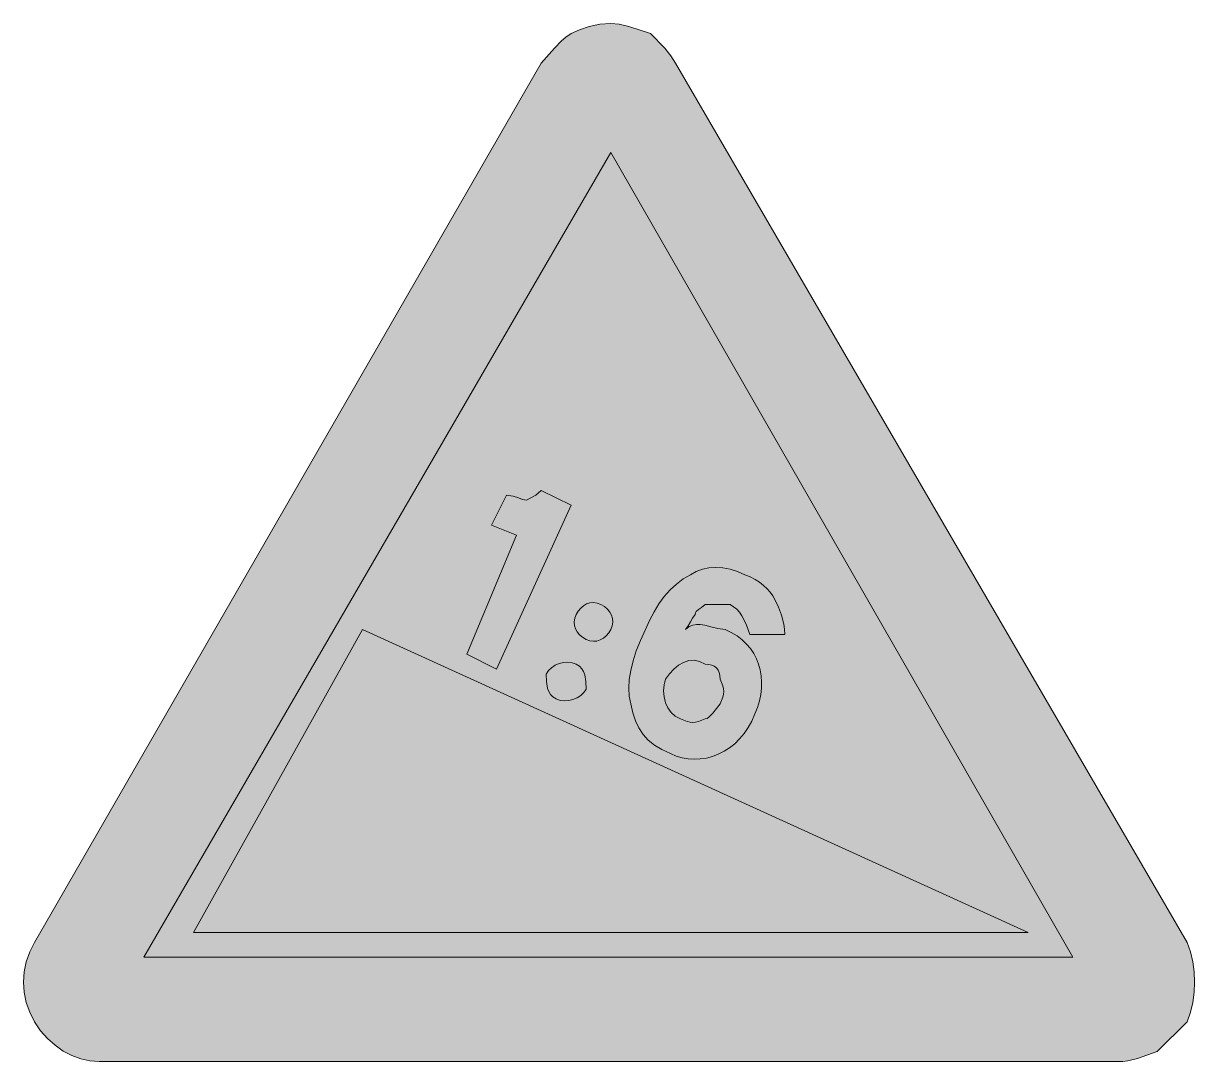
# Model space of a CAD drawing. Header units: metres. Extents: x 142 to 424, y 10 to 261.
import ezdxf

# ---------------------------------------------------------------- set-up
doc = ezdxf.new("R2010")
doc.units = ezdxf.units.M
for name, color, linetype, true_color in [('FILL_BLACK_000000', 7, 'Continuous', 0x000000), ('FILL_RED_FF0000', 7, 'Continuous', 0xff0000), ('FILL_WHITE_FFFFFF', 7, 'Continuous', 0xffffff)]:
    doc.layers.add(name, color=color, linetype=linetype, true_color=true_color)

msp = doc.modelspace()

# ---------------------------------------------------------------- hatches: boundary and pattern name
at = {"layer": 'FILL_BLACK_000000', "true_color": 0x000000}
h = msp.add_hatch(color=7, dxfattribs=at)
h.dxf.hatch_style = 1
h.paths.add_polyline_path([(255.87, 104.88), (248.67, 108.48), (260.67, 137.28), (254.67, 139.68), (258.27, 146.88), (259.86, 146.69), (261.12, 146.28), (262.15, 145.87), (263.07, 145.68), (265.32, 146.88), (266.67, 148.08), (273.87, 144.48), (255.87, 104.88)])
h = msp.add_hatch(color=7, dxfattribs=at)
h.dxf.hatch_style = 1
h.paths.add_polyline_path([(316.66, 90.76), (315.67, 89.32), (314.58, 88.02), (313.39, 86.87), (312.13, 85.87), (310.8, 85.03), (309.42, 84.33), (307.99, 83.79), (306.54, 83.4), (305.07, 83.18), (303.59, 83.11), (302.12, 83.21), (300.67, 83.47), (299.25, 83.89), (297.87, 84.48), (295.78, 85.44), (294.01, 86.52), (292.51, 87.75), (291.27, 89.13), (290.25, 90.68), (289.43, 92.41), (288.78, 94.34), (288.27, 96.48), (287.93, 98.34), (287.82, 100.31), (287.93, 102.39), (288.27, 104.58), (288.83, 106.89), (289.62, 109.31), (290.63, 111.84), (291.87, 114.48), (292.83, 116.67), (293.9, 118.74), (295.08, 120.66), (296.37, 122.43), (297.78, 124.03), (299.3, 125.45), (300.93, 126.67), (302.67, 127.68), (304.07, 128.47), (305.58, 129.03), (307.16, 129.37), (308.82, 129.48), (310.53, 129.37), (312.29, 129.03), (314.07, 128.47), (315.87, 127.68), (317.16, 127.18), (318.35, 126.57), (319.41, 125.89), (320.37, 125.13), (321.21, 124.32), (321.95, 123.46), (322.56, 122.58), (323.07, 121.68), (323.95, 119.86), (324.72, 117.93), (325.26, 115.77), (325.42, 114.58), (325.47, 113.28), (317.07, 113.28), (316.15, 115.76), (315.12, 117.78), (314.53, 118.62), (313.86, 119.36), (313.12, 119.97), (312.27, 120.48), (306.27, 120.48), (305.39, 119.77), (304.62, 119.28), (304.08, 118.79), (303.92, 118.48), (303.87, 118.08), (303.16, 117.18), (302.67, 116.28), (302.18, 115.38), (301.47, 114.48), (302.37, 115.17), (303.27, 115.53), (304.17, 115.66), (305.07, 115.68), (306.18, 115.49), (307.62, 115.08), (309.29, 114.67), (311.07, 114.48), (312.57, 113.75), (313.94, 112.91), (315.16, 111.98), (316.25, 110.95), (317.19, 109.85), (317.99, 108.66), (318.65, 107.4), (319.17, 106.08), (319.55, 104.7), (319.79, 103.28), (319.89, 101.81), (319.85, 100.31), (319.66, 98.77), (319.34, 97.22), (318.87, 95.65), (318.27, 94.08), (317.53, 92.35), (316.66, 90.76)])
h.paths.add_polyline_path([(303.59, 107.04), (302.28, 106.94), (301.02, 106.53), (299.81, 105.83), (298.68, 104.9), (297.62, 103.77), (296.67, 102.48), (296.33, 101.08), (296.22, 99.63), (296.33, 98.18), (296.67, 96.78), (297.23, 95.5), (298.02, 94.38), (299.03, 93.49), (300.27, 92.88), (301.88, 92.21), (302.59, 92.04), (303.27, 91.98), (303.95, 92.04), (304.66, 92.21), (306.27, 92.88), (306.72, 92.99), (307.17, 93.27), (308.07, 94.23), (309.87, 96.48), (310.55, 98.09), (310.71, 98.8), (310.77, 99.48), (310.71, 100.16), (310.55, 100.87), (309.87, 102.48), (309.81, 103.32), (309.65, 104.06), (309.36, 104.67), (308.97, 105.18), (308.46, 105.57), (307.85, 105.86), (307.11, 106.02), (306.27, 106.08), (304.92, 106.76), (303.59, 107.04)], flags=16)
h = msp.add_hatch(color=7, dxfattribs=at)
h.dxf.hatch_style = 1
h.paths.add_polyline_path([(282.97, 113.64), (282.36, 112.92), (281.68, 112.35), (280.92, 111.93), (280.11, 111.68), (279.25, 111.61), (278.37, 111.74), (277.47, 112.08), (276.63, 112.58), (275.91, 113.19), (275.34, 113.87), (274.92, 114.63), (274.67, 115.44), (274.6, 116.3), (274.73, 117.18), (275.07, 118.08), (275.57, 118.92), (276.18, 119.64), (276.86, 120.21), (277.62, 120.63), (278.43, 120.88), (279.29, 120.95), (280.17, 120.82), (281.07, 120.48), (281.91, 119.98), (282.63, 119.37), (283.2, 118.69), (283.62, 117.93), (283.87, 117.12), (283.94, 116.26), (283.81, 115.38), (283.47, 114.48), (282.97, 113.64)])
h = msp.add_hatch(color=7, dxfattribs=at)
h.dxf.hatch_style = 1
h.paths.add_polyline_path([(182.67, 41.28), (223.47, 114.48), (384.27, 41.28), (182.67, 41.28)])
h = msp.add_hatch(color=7, dxfattribs=at)
h.dxf.hatch_style = 1
h.paths.add_polyline_path([(276.91, 99.24), (276.18, 98.52), (275.3, 97.95), (274.32, 97.53), (273.29, 97.28), (272.24, 97.21), (271.22, 97.34), (270.27, 97.68), (269.48, 98.18), (268.88, 98.79), (268.46, 99.47), (268.17, 100.23), (267.91, 101.9), (267.87, 103.68), (268.43, 104.52), (269.16, 105.24), (270.04, 105.81), (271.02, 106.23), (272.05, 106.48), (273.1, 106.55), (274.12, 106.42), (275.07, 106.08), (275.86, 105.58), (276.46, 104.97), (276.88, 104.29), (277.17, 103.53), (277.43, 101.86), (277.47, 100.08), (276.91, 99.24)])
at = {"layer": 'FILL_RED_FF0000', "true_color": 0xff0000}
h = msp.add_hatch(color=7, dxfattribs=at)
h.dxf.hatch_style = 1
h.paths.add_polyline_path([(266.67, 251.28), (269.82, 254.88), (271.56, 256.68), (272.63, 257.58), (273.87, 258.48), (275.88, 259.36), (278.22, 260.13), (280.79, 260.67), (283.47, 260.88), (285.48, 260.67), (287.82, 260.13), (293.07, 258.48), (296.52, 254.88), (297.96, 253.08), (299.07, 251.28), (422.67, 38.88), (423.46, 36.58), (424.02, 34.19), (424.36, 31.75), (424.47, 29.28), (424.36, 26.81), (424.02, 24.37), (423.46, 21.98), (422.67, 19.68), (415.47, 12.48), (410.67, 10.83), (408.38, 10.29), (407.17, 10.13), (405.87, 10.08), (159.87, 10.08), (157.62, 10.25), (155.41, 10.74), (153.25, 11.54), (151.17, 12.63), (149.21, 14.01), (147.38, 15.65), (145.73, 17.54), (144.27, 19.68), (143.09, 21.98), (142.25, 24.37), (141.74, 26.81), (141.57, 29.28), (141.74, 31.75), (142.25, 34.19), (143.09, 36.58), (144.27, 38.88), (266.67, 251.28)])
at = {"layer": 'FILL_WHITE_FFFFFF', "true_color": 0xffffff}
h = msp.add_hatch(color=7, dxfattribs=at)
h.dxf.hatch_style = 1
h.paths.add_polyline_path([(170.67, 35.28), (283.47, 229.68), (395.07, 35.28), (170.67, 35.28)])

# ---------------------------------------------------------------- linework, layer by layer
at = {"layer": 'FILL_BLACK_000000', "lineweight": 0, "true_color": 0x000000}
for points in [[(255.87, 104.88), (248.67, 108.48), (260.67, 137.28), (254.67, 139.68), (258.27, 146.88), (259.86, 146.69), (261.12, 146.28), (262.15, 145.87), (263.07, 145.68), (265.32, 146.88), (266.67, 148.08), (273.87, 144.48)], [(316.66, 90.76), (315.67, 89.32), (314.58, 88.02), (313.39, 86.87), (312.13, 85.87), (310.8, 85.03), (309.42, 84.33), (307.99, 83.79), (306.54, 83.4), (305.07, 83.18), (303.59, 83.11), (302.12, 83.21), (300.67, 83.47), (299.25, 83.89), (297.87, 84.48), (295.78, 85.44), (294.01, 86.52), (292.51, 87.75), (291.27, 89.13), (290.25, 90.68), (289.43, 92.41), (288.78, 94.34), (288.27, 96.48), (287.93, 98.34), (287.82, 100.31), (287.93, 102.39), (288.27, 104.58), (288.83, 106.89), (289.62, 109.31), (290.63, 111.84), (291.87, 114.48), (292.83, 116.67), (293.9, 118.74), (295.08, 120.66), (296.37, 122.43), (297.78, 124.03), (299.3, 125.45), (300.93, 126.67), (302.67, 127.68), (304.07, 128.47), (305.58, 129.03), (307.16, 129.37), (308.82, 129.48), (310.53, 129.37), (312.29, 129.03), (314.07, 128.47), (315.87, 127.68), (317.16, 127.18), (318.35, 126.57), (319.41, 125.89), (320.37, 125.13), (321.21, 124.32), (321.95, 123.46), (322.56, 122.58), (323.07, 121.68), (323.95, 119.86), (324.72, 117.93), (325.26, 115.77), (325.42, 114.58), (325.47, 113.28), (317.07, 113.28), (316.15, 115.76), (315.12, 117.78), (314.53, 118.62), (313.86, 119.36), (313.12, 119.97), (312.27, 120.48), (306.27, 120.48), (305.39, 119.77), (304.62, 119.28), (304.08, 118.79), (303.92, 118.48), (303.87, 118.08), (303.16, 117.18), (302.67, 116.28), (302.18, 115.38), (301.47, 114.48), (302.37, 115.17), (303.27, 115.53), (304.17, 115.66), (305.07, 115.68), (306.18, 115.49), (307.62, 115.08), (309.29, 114.67), (311.07, 114.48), (312.57, 113.75), (313.94, 112.91), (315.16, 111.98), (316.25, 110.95), (317.19, 109.85), (317.99, 108.66), (318.65, 107.4), (319.17, 106.08), (319.55, 104.7), (319.79, 103.28), (319.89, 101.81), (319.85, 100.31), (319.66, 98.77), (319.34, 97.22), (318.87, 95.65), (318.27, 94.08), (317.53, 92.35)], [(282.97, 113.64), (282.36, 112.92), (281.68, 112.35), (280.92, 111.93), (280.11, 111.68), (279.25, 111.61), (278.37, 111.74), (277.47, 112.08), (276.63, 112.58), (275.91, 113.19), (275.34, 113.87), (274.92, 114.63), (274.67, 115.44), (274.6, 116.3), (274.73, 117.18), (275.07, 118.08), (275.57, 118.92), (276.18, 119.64), (276.86, 120.21), (277.62, 120.63), (278.43, 120.88), (279.29, 120.95), (280.17, 120.82), (281.07, 120.48), (281.91, 119.98), (282.63, 119.37), (283.2, 118.69), (283.62, 117.93), (283.87, 117.12), (283.94, 116.26), (283.81, 115.38), (283.47, 114.48)], [(182.67, 41.28), (223.47, 114.48), (384.27, 41.28)], [(276.91, 99.24), (276.18, 98.52), (275.3, 97.95), (274.32, 97.53), (273.29, 97.28), (272.24, 97.21), (271.22, 97.34), (270.27, 97.68), (269.48, 98.18), (268.88, 98.79), (268.46, 99.47), (268.17, 100.23), (267.91, 101.9), (267.87, 103.68), (268.43, 104.52), (269.16, 105.24), (270.04, 105.81), (271.02, 106.23), (272.05, 106.48), (273.1, 106.55), (274.12, 106.42), (275.07, 106.08), (275.86, 105.58), (276.46, 104.97), (276.88, 104.29), (277.17, 103.53), (277.43, 101.86), (277.47, 100.08)], [(303.59, 107.04), (302.28, 106.94), (301.02, 106.53), (299.81, 105.83), (298.68, 104.9), (297.62, 103.77), (296.67, 102.48), (296.33, 101.08), (296.22, 99.63), (296.33, 98.18), (296.67, 96.78), (297.23, 95.5), (298.02, 94.38), (299.03, 93.49), (300.27, 92.88), (301.88, 92.21), (302.59, 92.04), (303.27, 91.98), (303.95, 92.04), (304.66, 92.21), (306.27, 92.88), (306.72, 92.99), (307.17, 93.27), (308.07, 94.23), (309.87, 96.48), (310.55, 98.09), (310.71, 98.8), (310.77, 99.48), (310.71, 100.16), (310.55, 100.87), (309.87, 102.48), (309.81, 103.32), (309.65, 104.06), (309.36, 104.67), (308.97, 105.18), (308.46, 105.57), (307.85, 105.86), (307.11, 106.02), (306.27, 106.08), (304.92, 106.76)]]:
    msp.add_lwpolyline(points, close=True, dxfattribs=at)
at = {"layer": 'FILL_RED_FF0000', "lineweight": 0, "true_color": 0xff0000}
msp.add_lwpolyline([(266.67, 251.28), (269.82, 254.88), (271.56, 256.68), (272.63, 257.58), (273.87, 258.48), (275.88, 259.36), (278.22, 260.13), (280.79, 260.67), (283.47, 260.88), (285.48, 260.67), (287.82, 260.13), (293.07, 258.48), (296.52, 254.88), (297.96, 253.08), (299.07, 251.28), (422.67, 38.88), (423.46, 36.58), (424.02, 34.19), (424.36, 31.75), (424.47, 29.28), (424.36, 26.81), (424.02, 24.37), (423.46, 21.98), (422.67, 19.68), (415.47, 12.48), (410.67, 10.83), (408.38, 10.29), (407.17, 10.13), (405.87, 10.08), (159.87, 10.08), (157.62, 10.25), (155.41, 10.74), (153.25, 11.54), (151.17, 12.63), (149.21, 14.01), (147.38, 15.65), (145.73, 17.54), (144.27, 19.68), (143.09, 21.98), (142.25, 24.37), (141.74, 26.81), (141.57, 29.28), (141.74, 31.75), (142.25, 34.19), (143.09, 36.58), (144.27, 38.88)], close=True, dxfattribs=at)
at = {"layer": 'FILL_WHITE_FFFFFF', "lineweight": 0, "true_color": 0xff0000}
msp.add_lwpolyline([(170.67, 35.28), (283.47, 229.68), (395.07, 35.28)], close=True, dxfattribs=at)

doc.saveas('drawing.dxf')
